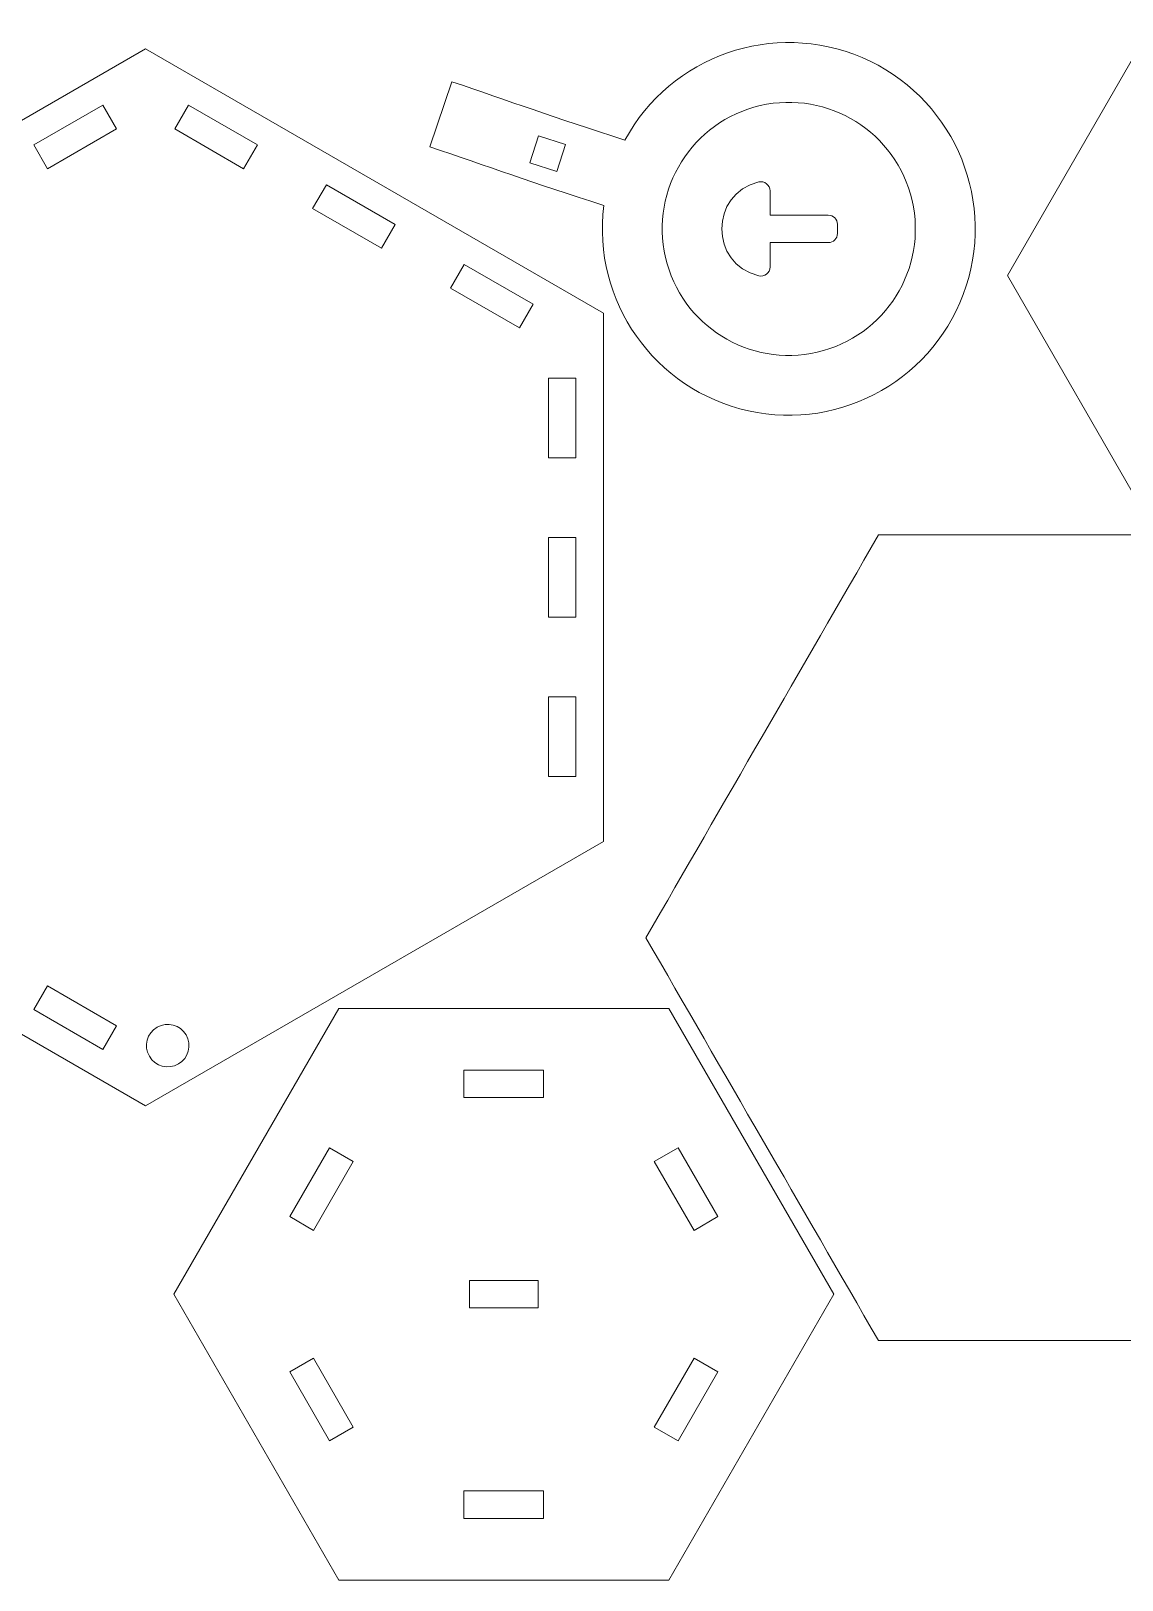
# Model space of a CAD drawing. Header units: centimetres. Extents: x -41.3 to 45.1, y -46.2 to 47.3.
# Drawn here: x -12.01 to 11.85, y -46.25 to -12.37 of the extents above; entities that cross this region are included whole.
import ezdxf

# ---------------------------------------------------------------- set-up
doc = ezdxf.new("R2010")
doc.units = ezdxf.units.CM
doc.header["$MEASUREMENT"] = 0
doc.layers.add('layer 1', color=7, linetype='Continuous')

msp = doc.modelspace()

# ---------------------------------------------------------------- linework, layer by layer
at = {"layer": 'layer 1', "color": 250, "lineweight": 9}
for points, knots in [([(-2.80598, -13.47747), (-2.80598, -13.47747), (-3.28766, -14.90035), (-3.28766, -14.90035), (-3.28766, -14.90035), (-2.03124, -15.32567), (-1.03568, -15.68581), (0.51908, -16.18573), (0.51908, -16.18573), (0.25504, -18.27419), (1.62476, -20.22025), (3.67986, -20.67643), (3.67986, -20.67643), (5.73494, -21.13259), (7.7994, -19.94891), (8.4438, -17.94481), (8.4438, -17.94481), (9.08818, -15.94075), (8.10052, -13.77561), (6.1647, -12.94853), (6.1647, -12.94853), (4.22886, -12.12145), (1.98162, -12.90445), (0.97894, -14.75545), (0.97894, -14.75545), (-0.56676, -14.25845), (-1.55984, -13.89959), (-2.80598, -13.47747)], [0, 0, 0, 0, 0.125, 0.125, 0.125, 0.125, 0.25, 0.25, 0.25, 0.25, 0.375, 0.375, 0.375, 0.375, 0.5, 0.5, 0.5, 0.5, 0.625, 0.625, 0.625, 0.625, 0.75, 0.75, 0.75, 0.75, 1, 1, 1, 1]), ([(12.43138, -12.37137), (12.43138, -12.37137), (9.34366, -17.71941), (9.34366, -17.71941), (9.34366, -17.71941), (9.34366, -17.71941), (12.43138, -23.06751), (12.43138, -23.06751), (12.43138, -23.06751), (12.43138, -23.06751), (18.60674, -23.06751), (18.60674, -23.06751), (18.60674, -23.06751), (18.60674, -23.06751), (21.69446, -17.71941), (21.69446, -17.71941), (21.69446, -17.71941), (21.69446, -17.71941), (18.60674, -12.37137), (18.60674, -12.37137), (18.60674, -12.37137), (18.60674, -12.37137), (12.43138, -12.37137), (12.43138, -12.37137)], [0, 0, 0, 0, 0.14285714, 0.14285714, 0.14285714, 0.14285714, 0.28571429, 0.28571429, 0.28571429, 0.28571429, 0.42857143, 0.42857143, 0.42857143, 0.42857143, 0.57142857, 0.57142857, 0.57142857, 0.57142857, 0.71428571, 0.71428571, 0.71428571, 0.71428571, 1, 1, 1, 1]), ([(-9.50172, -12.75709), (-9.50172, -12.75709), (-19.51282, -18.53707), (-19.51282, -18.53707), (-19.51282, -18.53707), (-19.51282, -18.53707), (-19.51282, -30.09697), (-19.51282, -30.09697), (-19.51282, -30.09697), (-19.51282, -30.09697), (-9.50172, -35.87693), (-9.50172, -35.87693), (-9.50172, -35.87693), (-9.50172, -35.87693), (0.50946, -30.09697), (0.50946, -30.09697), (0.50946, -30.09697), (0.50946, -30.09697), (0.50946, -18.53707), (0.50946, -18.53707), (0.50946, -18.53707), (0.50946, -18.53707), (-9.50172, -12.75709), (-9.50172, -12.75709)], [0, 0, 0, 0, 0.14285714, 0.14285714, 0.14285714, 0.14285714, 0.28571429, 0.28571429, 0.28571429, 0.28571429, 0.42857143, 0.42857143, 0.42857143, 0.42857143, 0.57142857, 0.57142857, 0.57142857, 0.57142857, 0.71428571, 0.71428571, 0.71428571, 0.71428571, 1, 1, 1, 1]), ([(7.25996, -16.07379), (7.60414, -17.56319), (6.67582, -19.04965), (5.18634, -19.39383), (5.18634, -19.39383), (3.69692, -19.73801), (2.21056, -18.80963), (1.86636, -17.32021), (1.86636, -17.32021), (1.52216, -15.83081), (2.45058, -14.34441), (3.93998, -14.00021), (3.93998, -14.00021), (5.4294, -13.65599), (6.91582, -14.58441), (7.25996, -16.07379)], [0, 0, 0, 0, 0.2, 0.2, 0.2, 0.2, 0.4, 0.4, 0.4, 0.4, 0.6, 0.6, 0.6, 0.6, 1, 1, 1, 1]), ([(-11.94534, -14.86077), (-11.94534, -14.86077), (-11.64532, -15.38037), (-11.64532, -15.38037), (-11.64532, -15.38037), (-11.64532, -15.38037), (-10.13734, -14.50975), (-10.13734, -14.50975), (-10.13734, -14.50975), (-10.13734, -14.50975), (-10.43734, -13.99011), (-10.43734, -13.99011), (-10.43734, -13.99011), (-10.43734, -13.99011), (-11.94534, -14.86077), (-11.94534, -14.86077)], [0, 0, 0, 0, 0.2, 0.2, 0.2, 0.2, 0.4, 0.4, 0.4, 0.4, 0.6, 0.6, 0.6, 0.6, 1, 1, 1, 1]), ([(-8.566, -13.99011), (-8.566, -13.99011), (-8.86602, -14.50975), (-8.86602, -14.50975), (-8.86602, -14.50975), (-8.86602, -14.50975), (-7.35802, -15.38037), (-7.35802, -15.38037), (-7.35802, -15.38037), (-7.35802, -15.38037), (-7.05802, -14.86077), (-7.05802, -14.86077), (-7.05802, -14.86077), (-7.05802, -14.86077), (-8.566, -13.99011), (-8.566, -13.99011)], [0, 0, 0, 0, 0.2, 0.2, 0.2, 0.2, 0.4, 0.4, 0.4, 0.4, 0.6, 0.6, 0.6, 0.6, 1, 1, 1, 1]), ([(-0.50774, -15.44109), (-0.50774, -15.44109), (-1.09802, -15.25129), (-1.09802, -15.25129), (-1.09802, -15.25129), (-1.09802, -15.25129), (-0.90822, -14.66099), (-0.90822, -14.66099), (-0.90822, -14.66099), (-0.90822, -14.66099), (-0.31794, -14.85081), (-0.31794, -14.85081), (-0.31794, -14.85081), (-0.31794, -14.85081), (-0.50774, -15.44109), (-0.50774, -15.44109)], [0, 0, 0, 0, 0.2, 0.2, 0.2, 0.2, 0.4, 0.4, 0.4, 0.4, 0.6, 0.6, 0.6, 0.6, 1, 1, 1, 1]), ([(-5.55004, -15.73135), (-5.55004, -15.73135), (-5.85004, -16.25099), (-5.85004, -16.25099), (-5.85004, -16.25099), (-5.85004, -16.25099), (-4.34214, -17.12163), (-4.34214, -17.12163), (-4.34214, -17.12163), (-4.34214, -17.12163), (-4.04214, -16.60203), (-4.04214, -16.60203), (-4.04214, -16.60203), (-4.04214, -16.60203), (-5.55004, -15.73135), (-5.55004, -15.73135)], [0, 0, 0, 0, 0.2, 0.2, 0.2, 0.2, 0.4, 0.4, 0.4, 0.4, 0.6, 0.6, 0.6, 0.6, 1, 1, 1, 1]), ([(4.15342, -15.86521), (4.15342, -15.73579), (4.0324, -15.64047), (3.90668, -15.67063), (3.90668, -15.67063), (2.82824, -15.92995), (2.82824, -17.46403), (3.90668, -17.72335), (3.90668, -17.72335), (4.0324, -17.75355), (4.15342, -17.65821), (4.15342, -17.52881), (4.15342, -17.52881), (4.15342, -17.35157), (4.15342, -17.17429), (4.15342, -16.99697), (4.15342, -16.99697), (4.57794, -16.99697), (5.00256, -16.99697), (5.4271, -16.99697), (5.4271, -16.99697), (5.53758, -16.99697), (5.62712, -16.90743), (5.62712, -16.79699), (5.62712, -16.79699), (5.62712, -16.73031), (5.62712, -16.66367), (5.62712, -16.59699), (5.62712, -16.59699), (5.62712, -16.48657), (5.53758, -16.39703), (5.4271, -16.39703), (5.4271, -16.39703), (5.00256, -16.39703), (4.57794, -16.39703), (4.15342, -16.39703), (4.15342, -16.39703), (4.15342, -16.21975), (4.15342, -16.04241), (4.15342, -15.86521)], [0, 0, 0, 0, 0.09090909, 0.09090909, 0.09090909, 0.09090909, 0.18181818, 0.18181818, 0.18181818, 0.18181818, 0.27272727, 0.27272727, 0.27272727, 0.27272727, 0.36363636, 0.36363636, 0.36363636, 0.36363636, 0.45454545, 0.45454545, 0.45454545, 0.45454545, 0.54545455, 0.54545455, 0.54545455, 0.54545455, 0.63636364, 0.63636364, 0.63636364, 0.63636364, 0.72727273, 0.72727273, 0.72727273, 0.72727273, 0.81818182, 0.81818182, 0.81818182, 0.81818182, 1, 1, 1, 1]), ([(-2.53416, -17.47259), (-2.53416, -17.47259), (-2.83416, -17.99225), (-2.83416, -17.99225), (-2.83416, -17.99225), (-2.83416, -17.99225), (-1.32618, -18.86289), (-1.32618, -18.86289), (-1.32618, -18.86289), (-1.32618, -18.86289), (-1.02618, -18.34323), (-1.02618, -18.34323), (-1.02618, -18.34323), (-1.02618, -18.34323), (-2.53416, -17.47259), (-2.53416, -17.47259)], [0, 0, 0, 0, 0.2, 0.2, 0.2, 0.2, 0.4, 0.4, 0.4, 0.4, 0.6, 0.6, 0.6, 0.6, 1, 1, 1, 1]), ([(-0.09054, -21.70515), (-0.09054, -21.70515), (-0.09054, -19.96391), (-0.09054, -19.96391), (-0.09054, -19.96391), (-0.09054, -19.96391), (-0.69054, -19.96391), (-0.69054, -19.96391), (-0.69054, -19.96391), (-0.69054, -19.96391), (-0.69054, -21.70515), (-0.69054, -21.70515), (-0.69054, -21.70515), (-0.69054, -21.70515), (-0.09054, -21.70515), (-0.09054, -21.70515)], [0, 0, 0, 0, 0.2, 0.2, 0.2, 0.2, 0.4, 0.4, 0.4, 0.4, 0.6, 0.6, 0.6, 0.6, 1, 1, 1, 1]), ([(-0.69054, -23.44639), (-0.69054, -23.44639), (-0.69054, -25.18765), (-0.69054, -25.18765), (-0.69054, -25.18765), (-0.69054, -25.18765), (-0.09054, -25.18765), (-0.09054, -25.18765), (-0.09054, -25.18765), (-0.09054, -25.18765), (-0.09054, -23.44639), (-0.09054, -23.44639), (-0.09054, -23.44639), (-0.09054, -23.44639), (-0.69054, -23.44639), (-0.69054, -23.44639)], [0, 0, 0, 0, 0.2, 0.2, 0.2, 0.2, 0.4, 0.4, 0.4, 0.4, 0.6, 0.6, 0.6, 0.6, 1, 1, 1, 1]), ([(6.52538, -23.39027), (4.82964, -26.32735), (3.1339, -29.26435), (1.43826, -32.20143), (1.43826, -32.20143), (3.1339, -35.13853), (4.82964, -38.07555), (6.52538, -41.01263), (6.52538, -41.01263), (6.52538, -41.01263), (15.9052, -41.01263), (15.9052, -41.01263), (15.9052, -41.01263), (15.90434, -40.99745), (15.90386, -40.98219), (15.90386, -40.96679), (15.90386, -40.96679), (15.90386, -40.52495), (16.26204, -40.16679), (16.70386, -40.16679), (16.70386, -40.16679), (16.8565, -40.16679), (16.99912, -40.20955), (17.12048, -40.28373), (17.12048, -40.28373), (17.12048, -40.28373), (21.7868, -32.20143), (21.7868, -32.20143), (21.7868, -32.20143), (20.09106, -29.26435), (18.39534, -26.32735), (16.6996, -23.39027), (16.6996, -23.39027), (13.30822, -23.39027), (9.91676, -23.39027), (6.52538, -23.39027)], [0, 0, 0, 0, 0.1, 0.1, 0.1, 0.1, 0.2, 0.2, 0.2, 0.2, 0.3, 0.3, 0.3, 0.3, 0.4, 0.4, 0.4, 0.4, 0.5, 0.5, 0.5, 0.5, 0.6, 0.6, 0.6, 0.6, 0.7, 0.7, 0.7, 0.7, 0.8, 0.8, 0.8, 0.8, 1, 1, 1, 1]), ([(-0.69054, -26.92889), (-0.69054, -26.92889), (-0.69054, -28.67009), (-0.69054, -28.67009), (-0.69054, -28.67009), (-0.69054, -28.67009), (-0.09054, -28.67009), (-0.09054, -28.67009), (-0.09054, -28.67009), (-0.09054, -28.67009), (-0.09054, -26.92889), (-0.09054, -26.92889), (-0.09054, -26.92889), (-0.09054, -26.92889), (-0.69054, -26.92889), (-0.69054, -26.92889)], [0, 0, 0, 0, 0.2, 0.2, 0.2, 0.2, 0.4, 0.4, 0.4, 0.4, 0.6, 0.6, 0.6, 0.6, 1, 1, 1, 1]), ([(-10.43734, -34.64391), (-10.43734, -34.64391), (-10.13734, -34.12427), (-10.13734, -34.12427), (-10.13734, -34.12427), (-10.13734, -34.12427), (-11.64532, -33.25369), (-11.64532, -33.25369), (-11.64532, -33.25369), (-11.64532, -33.25369), (-11.94534, -33.77325), (-11.94534, -33.77325), (-11.94534, -33.77325), (-11.94534, -33.77325), (-10.43734, -34.64391), (-10.43734, -34.64391)], [0, 0, 0, 0, 0.2, 0.2, 0.2, 0.2, 0.4, 0.4, 0.4, 0.4, 0.6, 0.6, 0.6, 0.6, 1, 1, 1, 1]), ([(-5.27798, -33.74773), (-5.27798, -33.74773), (-8.88648, -39.99769), (-8.88648, -39.99769), (-8.88648, -39.99769), (-8.88648, -39.99769), (-5.27798, -46.24769), (-5.27798, -46.24769), (-5.27798, -46.24769), (-5.27798, -46.24769), (1.93884, -46.24769), (1.93884, -46.24769), (1.93884, -46.24769), (1.93884, -46.24769), (5.54728, -39.99769), (5.54728, -39.99769), (5.54728, -39.99769), (5.54728, -39.99769), (1.93884, -33.74773), (1.93884, -33.74773), (1.93884, -33.74773), (1.93884, -33.74773), (-5.27798, -33.74773), (-5.27798, -33.74773)], [0, 0, 0, 0, 0.14285714, 0.14285714, 0.14285714, 0.14285714, 0.28571429, 0.28571429, 0.28571429, 0.28571429, 0.42857143, 0.42857143, 0.42857143, 0.42857143, 0.57142857, 0.57142857, 0.57142857, 0.57142857, 0.71428571, 0.71428571, 0.71428571, 0.71428571, 1, 1, 1, 1]), ([(-8.61526, -34.32591), (-8.48692, -34.54831), (-8.56312, -34.83265), (-8.78544, -34.96103), (-8.78544, -34.96103), (-9.0078, -35.08945), (-9.29216, -35.01325), (-9.42058, -34.79087), (-9.42058, -34.79087), (-9.54898, -34.56849), (-9.47278, -34.28413), (-9.2504, -34.15581), (-9.2504, -34.15581), (-9.028, -34.02739), (-8.74366, -34.10359), (-8.61526, -34.32591)], [0, 0, 0, 0, 0.2, 0.2, 0.2, 0.2, 0.4, 0.4, 0.4, 0.4, 0.6, 0.6, 0.6, 0.6, 1, 1, 1, 1]), ([(-2.54022, -35.09471), (-2.54022, -35.09471), (-2.54022, -35.69471), (-2.54022, -35.69471), (-2.54022, -35.69471), (-2.54022, -35.69471), (-0.79898, -35.69471), (-0.79898, -35.69471), (-0.79898, -35.69471), (-0.79898, -35.69471), (-0.79898, -35.09471), (-0.79898, -35.09471), (-0.79898, -35.09471), (-0.79898, -35.09471), (-2.54022, -35.09471), (-2.54022, -35.09471)], [0, 0, 0, 0, 0.2, 0.2, 0.2, 0.2, 0.4, 0.4, 0.4, 0.4, 0.6, 0.6, 0.6, 0.6, 1, 1, 1, 1]), ([(-4.96078, -37.09219), (-4.96078, -37.09219), (-5.4804, -36.79219), (-5.4804, -36.79219), (-5.4804, -36.79219), (-5.4804, -36.79219), (-6.351, -38.30019), (-6.351, -38.30019), (-6.351, -38.30019), (-6.351, -38.30019), (-5.83142, -38.60019), (-5.83142, -38.60019), (-5.83142, -38.60019), (-5.83142, -38.60019), (-4.96078, -37.09219), (-4.96078, -37.09219)], [0, 0, 0, 0, 0.2, 0.2, 0.2, 0.2, 0.4, 0.4, 0.4, 0.4, 0.6, 0.6, 0.6, 0.6, 1, 1, 1, 1]), ([(2.4922, -38.60019), (2.4922, -38.60019), (3.01184, -38.30019), (3.01184, -38.30019), (3.01184, -38.30019), (3.01184, -38.30019), (2.1412, -36.79219), (2.1412, -36.79219), (2.1412, -36.79219), (2.1412, -36.79219), (1.62164, -37.09219), (1.62164, -37.09219), (1.62164, -37.09219), (1.62164, -37.09219), (2.4922, -38.60019), (2.4922, -38.60019)], [0, 0, 0, 0, 0.2, 0.2, 0.2, 0.2, 0.4, 0.4, 0.4, 0.4, 0.6, 0.6, 0.6, 0.6, 1, 1, 1, 1]), ([(-2.42078, -39.69767), (-2.42078, -39.69767), (-0.91836, -39.69767), (-0.91836, -39.69767), (-0.91836, -39.69767), (-0.91836, -39.69767), (-0.91836, -40.29769), (-0.91836, -40.29769), (-0.91836, -40.29769), (-0.91836, -40.29769), (-2.42078, -40.29769), (-2.42078, -40.29769), (-2.42078, -40.29769), (-2.42078, -40.29769), (-2.42078, -39.69767), (-2.42078, -39.69767)], [0, 0, 0, 0, 0.2, 0.2, 0.2, 0.2, 0.4, 0.4, 0.4, 0.4, 0.6, 0.6, 0.6, 0.6, 1, 1, 1, 1]), ([(-5.83142, -41.39525), (-5.83142, -41.39525), (-6.351, -41.69525), (-6.351, -41.69525), (-6.351, -41.69525), (-6.351, -41.69525), (-5.4804, -43.20315), (-5.4804, -43.20315), (-5.4804, -43.20315), (-5.4804, -43.20315), (-4.96078, -42.90315), (-4.96078, -42.90315), (-4.96078, -42.90315), (-4.96078, -42.90315), (-5.83142, -41.39525), (-5.83142, -41.39525)], [0, 0, 0, 0, 0.2, 0.2, 0.2, 0.2, 0.4, 0.4, 0.4, 0.4, 0.6, 0.6, 0.6, 0.6, 1, 1, 1, 1]), ([(1.62164, -42.90315), (1.62164, -42.90315), (2.1412, -43.20315), (2.1412, -43.20315), (2.1412, -43.20315), (2.1412, -43.20315), (3.01184, -41.69525), (3.01184, -41.69525), (3.01184, -41.69525), (3.01184, -41.69525), (2.4922, -41.39525), (2.4922, -41.39525), (2.4922, -41.39525), (2.4922, -41.39525), (1.62164, -42.90315), (1.62164, -42.90315)], [0, 0, 0, 0, 0.2, 0.2, 0.2, 0.2, 0.4, 0.4, 0.4, 0.4, 0.6, 0.6, 0.6, 0.6, 1, 1, 1, 1]), ([(-0.79898, -44.90071), (-0.79898, -44.90071), (-0.79898, -44.30071), (-0.79898, -44.30071), (-0.79898, -44.30071), (-0.79898, -44.30071), (-2.54022, -44.30071), (-2.54022, -44.30071), (-2.54022, -44.30071), (-2.54022, -44.30071), (-2.54022, -44.90071), (-2.54022, -44.90071), (-2.54022, -44.90071), (-2.54022, -44.90071), (-0.79898, -44.90071), (-0.79898, -44.90071)], [0, 0, 0, 0, 0.2, 0.2, 0.2, 0.2, 0.4, 0.4, 0.4, 0.4, 0.6, 0.6, 0.6, 0.6, 1, 1, 1, 1])]:
    msp.add_open_spline(points, degree=3, knots=knots, dxfattribs=at)

doc.saveas('drawing.dxf')
